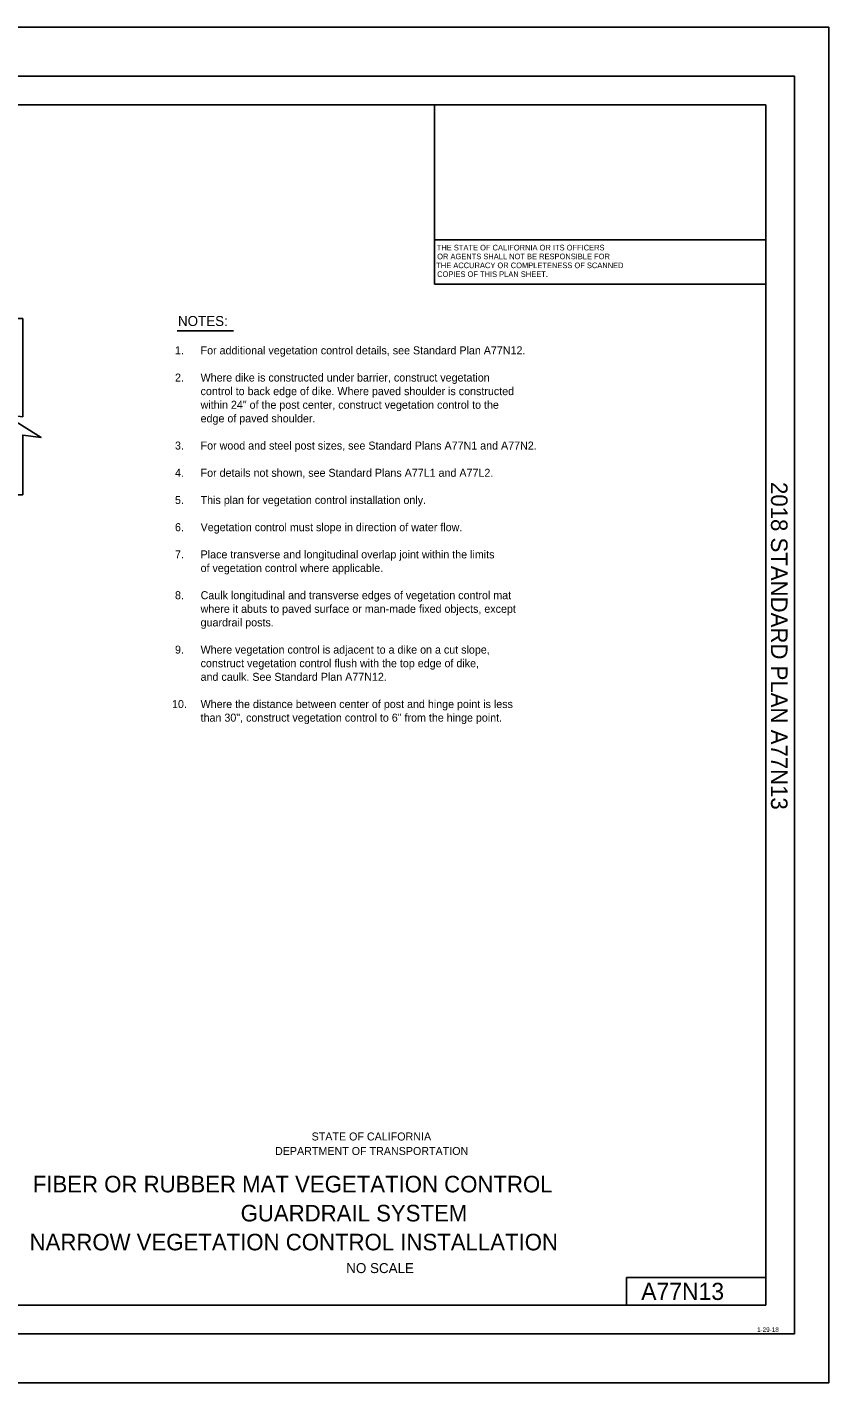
# Model space of a CAD drawing. Extents: x -893 to 867, y -474 to 712.
# Drawn here: x 165 to 867, y -474 to 712 of the extents above; entities that cross this region are included whole.
import ezdxf

# ---------------------------------------------------------------- set-up
doc = ezdxf.new("R2010")
doc.units = 0
for name, color, linetype in [('10 Sheet Format', 7, 'Continuous'), ('11 Undefined', 7, 'Continuous'), ('57 Undefined', 7, 'Continuous'), ('60 Nongeo Data', 7, 'Continuous')]:
    doc.layers.add(name, color=color, linetype=linetype)

msp = doc.modelspace()

# ---------------------------------------------------------------- linework, layer by layer
at = {"layer": '10 Sheet Format'}
for p, q in [((-813.5, 644), (811.5, 644)), ((521.6, 487.1), (521.6, 644)), ((811.5, -406), (811.5, 644)), ((811.5, 525.9), (521.6, 525.9)), ((811.5, 487.1), (521.6, 487.1)), ((689.5, -406), (689.5, -382)), ((689.5, -382), (811.5, -382)), ((-813.5, -406), (811.5, -406)), ((836.6, -431), (836.6, -431)), ((836.6, -431), (836.6, -431))]:
    msp.add_line(p, q, dxfattribs=at)
for points in [[(-893.5, -474), (866.5, -474), (866.5, 712), (-893.5, 712)], [(-863.4, 669), (836.6, 669), (836.6, -431), (-863.4, -431)], [(-863.4, 669), (836.6, 669), (836.6, -431), (-863.4, -431)], [(-863.4, 669), (836.6, 669), (836.6, -431), (-863.4, -431)], [(-863.4, 669), (836.6, 669), (836.6, -431), (-863.4, -431)]]:
    msp.add_lwpolyline(points, close=True, dxfattribs=at)
at = {"layer": '11 Undefined'}
msp.add_lwpolyline([(-1.3, 457), (-1.3, 452.9), (-9.1, 452.9), (-9.1, 431.2), (-1.3, 431.2), (-1.3, 425.1), (-25, 425.1), (-25, 431.2), (-17.2, 431.2), (-17.2, 452.9), (-25, 452.9), (-25, 457), (-180.8, 457), (-180.8, 302.9), (161.5, 302.9), (161.4, 355.1), (177.4, 353.1), (145.4, 373.1), (161.4, 371.1), (161.5, 457)], close=True, dxfattribs=at)
at = {"layer": '57 Undefined'}
msp.add_line((296.5, 446.4), (345.7, 446.4), dxfattribs=at)
at = {"layer": '60 Nongeo Data'}
msp.add_line((811.5, 644), (811.5, 644), dxfattribs=at)
msp.add_lwpolyline([(161.4, 371.1), (145.4, 373.1), (177.4, 353.1), (161.4, 355.1)], dxfattribs=at)

# ---------------------------------------------------------------- texts
at = {"layer": '10 Sheet Format'}
for s, height, p in [('THE STATE OF CALIFORNIA OR ITS OFFICERS', 4.9, (523.6, 516.6)), ('OR AGENTS SHALL NOT BE RESPONSIBLE FOR', 4.9, (523.9, 508.9)), ('THE ACCURACY OR COMPLETENESS OF SCANNED', 4.9, (523.1, 501.1)), ('COPIES OF THIS PLAN SHEET.', 4.9, (523.9, 493.4)), ('STATE OF CALIFORNIA', 7, (414.1, -262)), ('DEPARTMENT OF TRANSPORTATION', 7, (382.1, -274.7)), ('FIBER OR RUBBER MAT VEGETATION CONTROL', 14.5, (170.2, -307.4)), ('GUARDRAIL SYSTEM', 14.5, (352, -332.8)), ('NARROW VEGETATION CONTROL INSTALLATION', 14.5, (167.4, -358.1)), ('NO SCALE', 8.75, (444.4, -378)), ('A77N13', 15, (702.4, -401.5)), ('1-29-18', 4, (803.7, -429.5))]:
    msp.add_text(s, height=height, dxfattribs=at).set_placement(p)
msp.add_text('2018 STANDARD PLAN A77N13', height=14.5, rotation=270, dxfattribs=at).set_placement((815.9, 314))
at = {"layer": '57 Undefined'}
for s, height, p in [('NOTES:', 8.75, (297.2, 450.5)), (' 1.', 7, (292, 425.7)), ('For additional vegetation control details, see Standard Plan A77N12.', 7, (317, 425.7)), (' 2. ', 7, (292, 401.9)), ('Where dike is constructed under barrier, construct vegetation', 7, (317, 401.9)), ('control to back edge of dike. Where paved shoulder is constructed', 7, (317, 390)), ('within 24" of the post center, construct vegetation control to the', 7, (317, 378.1)), ('edge of paved shoulder.', 7, (317, 366.2)), (' 3.', 7, (292, 342.4)), ('For wood and steel post sizes, see Standard Plans A77N1 and A77N2.', 7, (317, 342.4)), (' 4.', 7, (292, 318.6)), ('For details not shown, see Standard Plans A77L1 and A77L2.', 7, (317, 318.6)), (' 5.', 7, (292, 294.8)), ('This plan for vegetation control installation only.', 7, (317, 294.8)), (' 6. ', 7, (292, 271)), ('Vegetation control must slope in direction of water flow. ', 7, (317, 271)), (' 7.', 7, (292, 247.2)), ('Place transverse and longitudinal overlap joint within the limits ', 7, (317, 247.2)), ('of vegetation control where applicable.', 7, (317, 235.3)), (' 8. ', 7, (292, 211.5)), ('Caulk longitudinal and transverse edges of vegetation control mat', 7, (317, 211.5)), ('where it abuts to paved surface or man-made fixed objects, except', 7, (317, 199.6)), ('guardrail posts.', 7, (317, 187.7)), (' 9.', 7, (292, 163.9)), ('Where vegetation control is adjacent to a dike on a cut slope,', 7, (317, 163.9)), ('construct vegetation control flush with the top edge of dike,', 7, (317, 152)), ('and caulk. See Standard Plan A77N12.', 7, (317, 140.1)), ('10.', 7, (292, 116.3)), ('Where the distance between center of post and hinge point is less', 7, (317, 116.3)), ('than 30", construct vegetation control to 6" from the hinge point.', 7, (317, 104.4))]:
    msp.add_text(s, height=height, dxfattribs=at).set_placement(p)

doc.saveas('drawing.dxf')
